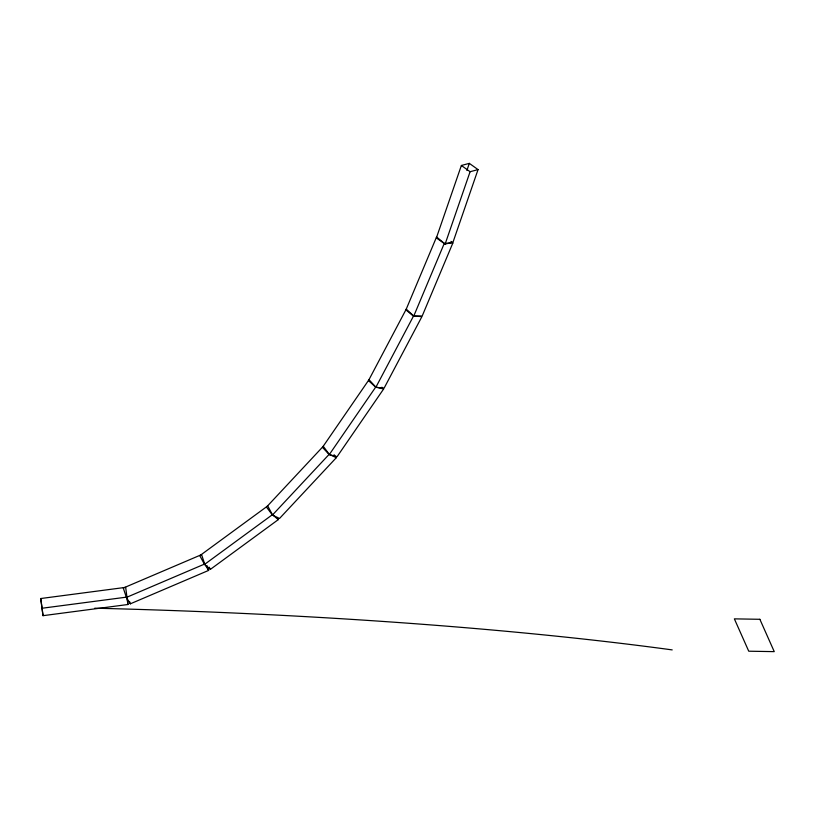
<?xml version="1.0" encoding="UTF-8"?>
<svg xmlns="http://www.w3.org/2000/svg" width="815" height="815" viewBox="0 0 815 815"><rect width="100%" height="100%" fill="white"/><g stroke="black" fill="none" stroke-linecap="round" stroke-linejoin="round"><path stroke-width="1.22" d="M461.372 165.476L436.382 237.909L445.102 244.143L453.059 242.035L478.048 169.601L469.328 163.367L461.372 165.476L470.092 171.721L478.048 169.601M466.873 170.488L469.328 163.367M445.102 244.143L470.092 171.721M413.643 316.322L444.287 243.39L452.865 243.002L422.221 315.935L413.643 316.322L405.941 309.863L436.585 236.931L444.287 243.39M375.827 387.349L413.602 315.894L421.895 316.668L384.12 388.123L375.827 387.349L368.492 380.595L406.257 309.14L413.602 315.894M329.26 454.638L375.776 386.993L383.61 389.02L337.094 456.665L329.26 454.638L322.475 447.343L369.001 379.698L375.776 386.993M272.424 515.06L329.199 454.291L336.289 457.714L279.514 518.483L272.424 515.06L266.495 507.062L323.28 446.294L329.199 454.291M204.514 564.428L272.424 514.683L278.292 519.624L210.382 569.369L204.514 564.428L199.807 555.677L267.717 505.932L272.424 514.683M126.396 597.426L204.697 564.011L208.609 570.418L130.308 603.834L126.396 597.426L123.279 588.043L201.58 554.628L204.697 564.011M40.75 598.526L125.663 587.36L127.935 604.506L43.022 615.671L40.75 598.526L43.022 615.671M41.983 608.255L126.896 597.089M450.94 241.393L452.865 243.002M381.919 387.196L383.61 389.02M334.069 454.719L336.289 457.714M277.11 517.433L278.292 519.624M209.2 567.179L210.382 569.369M207.051 565.722L208.609 570.418M129.534 601.48L130.308 603.834M127.16 598.424L127.935 604.506M94.764 608.194A872.712 109.383 1.4 0 1 672.202 649.901M759.875 619.298L734.366 618.86L748.741 651.205L774.25 651.633L759.875 619.298"/></g></svg>
